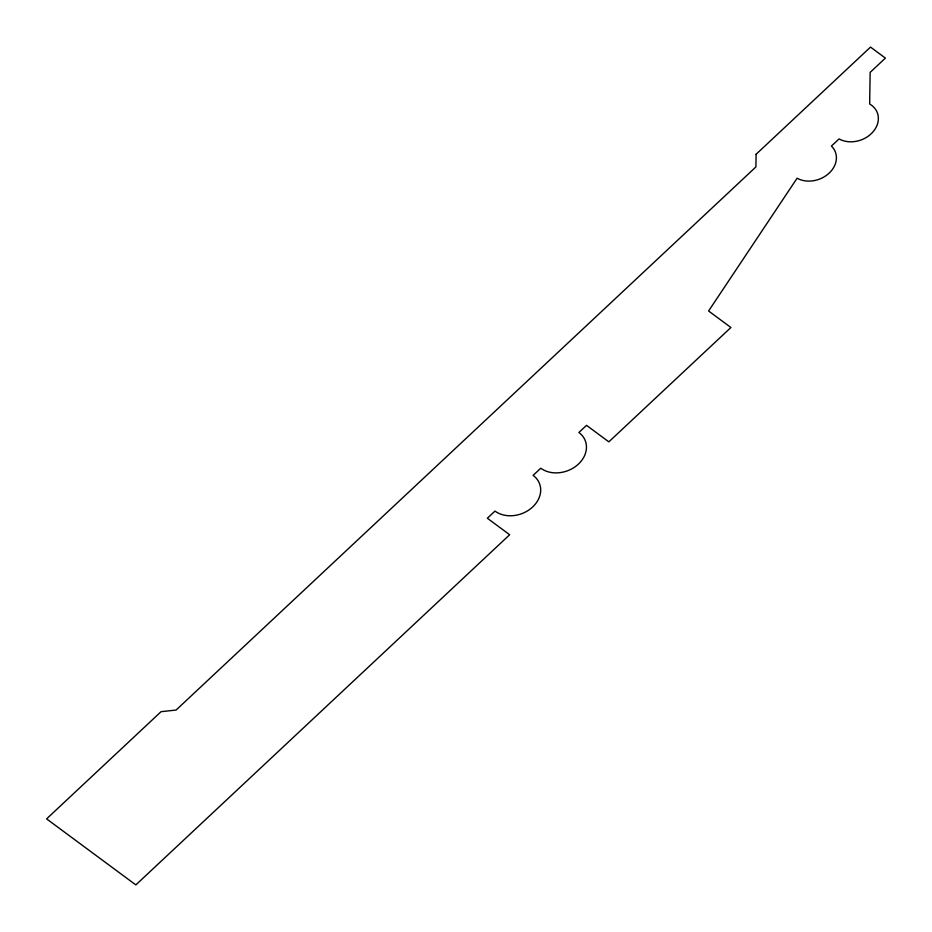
<?xml version="1.0" encoding="UTF-8"?>
<svg xmlns="http://www.w3.org/2000/svg" width="932" height="932" viewBox="0 0 932 932"><rect width="100%" height="100%" fill="white"/><g stroke="black" fill="none" stroke-linecap="round" stroke-linejoin="round"><path stroke-width="1.4" d="M756.097 154.281L755.899 166.933L176.101 710.044L161.038 711.687L46.6 818.879L135.851 884.911L509.664 534.747L487.354 518.239L494.985 511.097A27.214 21.844 -20.1 0 0 532.65 506.985A27.214 21.844 -20.1 0 0 533.127 475.367L540.758 468.214A27.214 21.844 -20.1 0 0 578.423 464.101A27.214 21.844 -20.1 0 0 578.9 432.483L586.531 425.342L608.841 441.85L730.909 327.505L708.6 310.997L797.093 178.222A24.663 19.805 -20.1 0 0 829.131 173.142A24.663 19.805 -20.1 0 0 831.426 146.068L839.056 138.915A24.64 19.782 -20.1 0 0 872.888 131.994A24.64 19.782 -20.1 0 0 869.661 104.011L870.139 72.381L885.4 58.099L870.523 47.089L756.097 154.281"/></g></svg>
